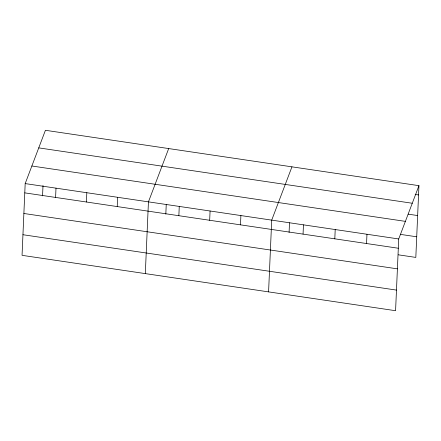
<?xml version="1.0" encoding="UTF-8"?>
<svg xmlns="http://www.w3.org/2000/svg" width="441" height="441" viewBox="0 0 441 441"><rect width="100%" height="100%" fill="white"/><g stroke="black" fill="none" stroke-linecap="round" stroke-linejoin="round"><path stroke-width="0.66" d="M25.181 183.588L22.05 255.333L395.577 310.707L398.714 238.961L418.95 185.667L45.423 130.293L25.181 183.588L398.714 238.961M42.556 195.854L43.009 185.545M55.594 197.436L55.996 188.158M86.408 202L86.816 192.723M117.223 206.57L117.631 197.292M145.315 273.607L148.446 201.862L168.688 148.567M165.822 214.128L166.24 204.508M178.859 215.704L179.261 206.432M209.673 220.274L210.081 210.996M240.488 224.844L240.896 215.566M268.58 291.881L271.711 220.136L291.948 166.836M289.087 232.401L289.505 222.782M303.055 234.116L303.463 224.844M334.807 238.824L335.21 229.546M366.559 243.531L366.962 234.254M418.95 185.667L415.819 257.412L398.256 254.81M415.168 194.442L418.548 194.939M38.742 147.878L412.269 203.251M408.19 214.155L417.644 215.555M31.862 166.003L405.389 221.371M400.505 234.392L416.717 236.795M24.779 192.866L398.306 248.239M23.88 213.483L397.407 268.85M22.949 234.722L396.481 290.095"/></g></svg>
